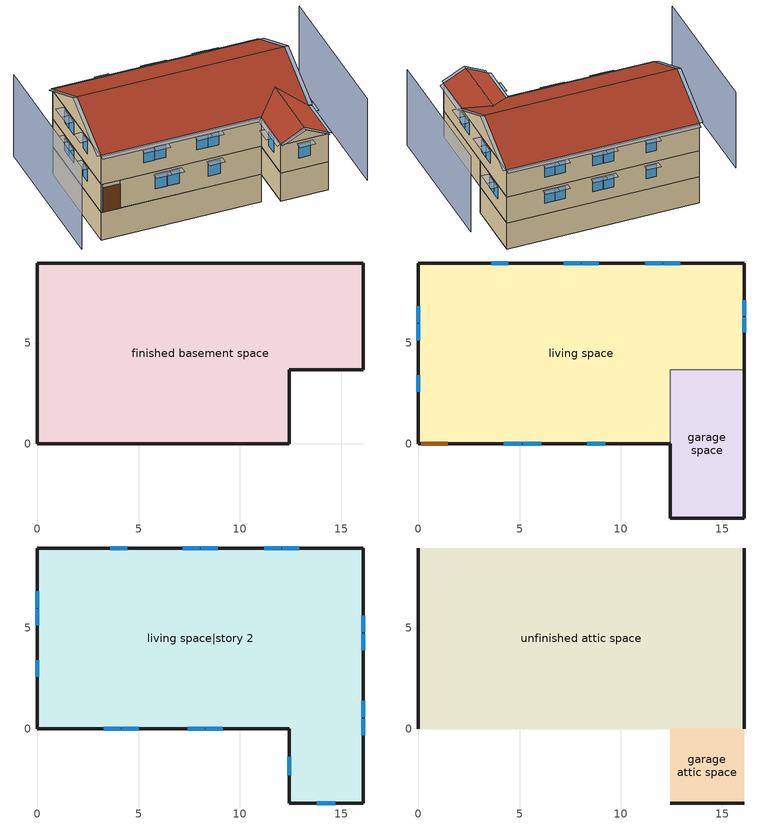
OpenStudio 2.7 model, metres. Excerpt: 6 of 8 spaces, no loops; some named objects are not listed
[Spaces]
finished basement space
 floor foundation (FloorFndGrndFinB): 0,0 0,8.94 16.09,8.94 16.09,3.66 12.43,3.66 12.43,0 z-2.44
 wall foundation (WallFndGrndFinB): 0,8.94 0,0 12.43,0 12.43,3.66 16.09,3.66 16.09,8.94 0,8.94 z-2.44:0
garage space
 floor foundation (FloorFndGrndUnfinSlab): 12.43,-3.66 12.43,3.66 16.09,3.66 16.09,-3.66 z0
 wall outside (WallExtUninsUnfin): 12.43,0 12.43,-3.66 16.09,-3.66 16.09,3.66 z0:2.44
 wall to living space (WallIntFinInsUnfin Reversed): 16.09,3.66 12.43,3.66 12.43,0 z0:2.44
living space
 floor to finished basement space (FloorFinUninsFin): 0,0 0,8.94 16.09,8.94 16.09,3.66 12.43,3.66 12.43,0 z0
 wall outside (WallExtInsFin): 16.09,3.66 16.09,8.94 0,8.94 0,0 0.13,0 1.48,0 12.43,0 z0:2.44
 window (WindowConstruction): 4.21,0 5.1,0 / 5.16,0 6.06,0 / 8.33,0 9.23,0 z0.94:2.13; 12.94,8.94 12.1,8.94 / 12.04,8.94 11.2,8.94 / 8.92,8.94 8.08,8.94 / 8.01,8.94 7.17,8.94 / 4.44,8.94 3.6,8.94 z1.01:2.13; 0,6.8 0,5.99 / 0,5.93 0,5.12 / 0,3.38 0,2.58 z1.06:2.13; 16.09,5.51 16.09,6.27 / 16.09,6.33 16.09,7.09 z1.12:2.13
 door (Door): 0.15,0 1.46,0 z0:2.13
living space|story 2
 floor to garage space (FloorFinInsUnfin): 16.09,3.66 16.09,-3.66 12.43,-3.66 12.43,3.66 z2.44
 floor to living space (FloorFinUninsFin): 16.09,8.94 16.09,3.66 12.43,3.66 12.43,0 0,0 0,8.94 z2.44
 wall outside (WallExtInsFin): 0,8.94 0,0 12.43,0 12.43,-3.66 16.09,-3.66 16.09,8.94 0,8.94 z2.44:4.88
 window (WindowConstruction): 3.29,0 4.11,0 / 4.17,0 5,0 / 7.43,0 8.26,0 / 8.32,0 9.15,0 z3.47:4.57; 13.81,-3.66 14.71,-3.66 z3.37:4.57; 12.94,8.94 12.1,8.94 / 12.04,8.94 11.2,8.94 / 8.92,8.94 8.08,8.94 / 8.01,8.94 7.17,8.94 / 4.44,8.94 3.6,8.94 z3.45:4.57; 0,6.8 0,5.99 / 0,5.93 0,5.12 / 0,3.38 0,2.58 z3.49:4.57; 12.43,-1.38 12.43,-2.28 z3.38:4.57; 16.09,-0.32 16.09,0.51 / 16.09,0.57 16.09,1.4 / 16.09,3.88 16.09,4.71 / 16.09,4.77 16.09,5.6 z3.46:4.57
unfinished attic space
 floor to living space|story 2 (FloorFinInsUnfinAttic): 16.09,8.94 16.09,0 0,0 0,8.94 z4.88
 wall outside (WallExtUninsUnfin): 0,4.47,7.11 0,8.94,4.88 0,0,4.88; 16.09,4.47,7.11 16.09,0,4.88 16.09,8.94,4.88
 roof outside (RoofUnfinInsExt): 0,4.47,7.26 16.09,4.47,7.26 16.09,8.94,5.03 0,8.94,5.03; 0,4.47,7.26 0,0,5.03 12.43,0,5.03 14.26,1.83,5.94 16.09,0,5.03 16.09,4.47,7.26
garage attic space
 floor to living space|story 2 (FloorFinInsUnfinAttic): 12.43,-3.66 12.43,0 16.09,0 16.09,-3.66 z4.88
 wall outside (WallExtUninsUnfin): 12.43,-3.66,4.88 16.09,-3.66,4.88 14.26,-3.66,5.79
 roof outside (RoofUnfinInsExt): 12.43,0,5.03 12.43,-3.66,5.03 14.26,-3.66,5.94 14.26,1.83,5.94; 16.09,0,5.03 14.26,1.83,5.94 14.26,-3.66,5.94 16.09,-3.66,5.03
shading: -3.05,8.94 -3.05,-3.66 / 19.14,-3.66 19.14,8.94 z0:7.11; 16.39,-3.66,4.88 16.39,0,4.88 16.09,0,5.03 16.09,-3.66,5.03; 14.26,-3.96,5.94 16.09,-3.96,5.03 16.09,-3.66,5.03 14.26,-3.66,5.94; 12.13,0,4.88 12.13,-3.66,4.88 12.43,-3.66,5.03 12.43,0,5.03; 12.43,-3.96,5.03 14.26,-3.96,5.94 14.26,-3.66,5.94 12.43,-3.66,5.03; -0.3,8.94,5.03 -0.3,4.47,7.26 0,4.47,7.26 0,8.94,5.03; 16.39,4.47,7.26 16.39,8.94,5.03 16.09,8.94,5.03 16.09,4.47,7.26; 16.09,9.24,4.88 0,9.24,4.88 0,8.94,5.03 16.09,8.94,5.03; -0.3,4.47,7.26 -0.3,0,5.03 0,0,5.03 0,4.47,7.26; 0,-0.3,4.88 12.43,-0.3,4.88 12.43,0,5.03 0,0,5.03; 16.39,0,5.03 16.39,4.47,7.26 16.09,4.47,7.26 16.09,0,5.03; 5.26,0 4.05,0 4.05,-0.61 5.26,-0.61 z2.29; 5.15,0 4.02,0 4.02,-0.61 5.15,-0.61 z4.72; 9.38,0 8.18,0 8.18,-0.61 9.38,-0.61 z2.29; 6.21,0 5.01,0 5.01,-0.61 6.21,-0.61 z2.29; 4.27,0 3.13,0 3.13,-0.61 4.27,-0.61 z4.72; 11.95,8.94 13.09,8.94 13.09,9.55 11.95,9.55 z2.29; 8.41,0 7.28,0 7.28,-0.61 8.41,-0.61 z4.72; 9.3,0 8.17,0 8.17,-0.61 9.3,-0.61 z4.72; 14.86,-3.66 13.66,-3.66 13.66,-4.27 14.86,-4.27 z4.72; 11.04,8.94 12.19,8.94 12.19,9.55 11.04,9.55 z2.29; 7.92,8.94 9.07,8.94 9.07,9.55 7.92,9.55 z2.29; 7.02,8.94 8.17,8.94 8.17,9.55 7.02,9.55 z2.29; 12.43,-2.43 12.43,-1.23 11.82,-1.23 11.82,-2.43 z4.72; 3.45,8.94 4.59,8.94 4.59,9.55 3.45,9.55 z2.29; 0,4.97 0,6.08 -0.61,6.08 -0.61,4.97 z2.29; 11.95,8.94 13.09,8.94 13.09,9.55 11.95,9.55 z4.72; 11.04,8.94 12.19,8.94 12.19,9.55 11.04,9.55 z4.72; 7.92,8.94 9.07,8.94 9.07,9.55 7.92,9.55 z4.72; 7.02,8.94 8.17,8.94 8.17,9.55 7.02,9.55 z4.72; 3.45,8.94 4.59,8.94 4.59,9.55 3.45,9.55 z4.72; 0,2.42 0,3.54 -0.61,3.54 -0.61,2.42 z4.72; 0,5.84 0,6.95 -0.61,6.95 -0.61,5.84 z2.29; 0,2.42 0,3.54 -0.61,3.54 -0.61,2.42 z2.29; 0,5.84 0,6.95 -0.61,6.95 -0.61,5.84 z4.72; 0,4.97 0,6.08 -0.61,6.08 -0.61,4.97 z4.72; 16.09,0.66 16.09,-0.47 16.7,-0.47 16.7,0.66 z4.72; 16.09,6.42 16.09,5.35 16.7,5.35 16.7,6.42 z2.29; 16.09,7.24 16.09,6.18 16.7,6.18 16.7,7.24 z2.29; 16.09,1.56 16.09,0.42 16.7,0.42 16.7,1.56 z4.72; 16.09,4.86 16.09,3.73 16.7,3.73 16.7,4.86 z4.72; 16.09,5.75 16.09,4.62 16.7,4.62 16.7,5.75 z4.72
[Site]
Denver Intl Ap_CO_USA: Latitude {deg}=39.83; Longitude {deg}=-104.65; Time Zone {hr}=-7; Elevation {m}=1650; Terrain=Suburbs
[ClimateZones]
Climate Zone Institution Name 2=Building America; Climate Zone Document Year 2=0; Climate Zone Value 2=Cold
[Site:WaterMainsTemperature]
Calculation Method=Correlation; Annual Average Outdoor Air Temperature {C}=10.8753; Maximum Difference In Monthly Average Outdoor Air Temperatures {deltaC}=23.1524
[Site:GroundTemperature:Deep]
10.8753, 10.8753, 10.8753, 10.8753, 10.8753, 10.8753, 10.8753, 10.8753, 10.8753, 10.8753, 10.8753, 10.8753
[Building]
Building 1: North Axis {deg}=202.5; Standards Number of Stories=3; Standards Number of Above Ground Stories=2; Standards Building Type=singlefamilydetached; Standards Number of Living Units=1
[Material] Roughness=Rough
Name | Thickness {m} | Conductivity {W/m-K} | Density {kg/m3} | Specific Heat {J/kg-K} | Thermal Absorptance | Solar Absorptance | Visible Absorptance
FloorUAAdditionalCeilingIns | 0.12827 | 0.0411113 | 16.02 | 1046.75
FloorUATrussandIns | 0.0889 | 0.0436674 | 50.7834 | 1165.1
Drywall 0.5 in. | 0.0127 | 0.160291 | 801 | 837.4 | 0.9 | 0.5 | 0.1
Asphalt Shingles, Medium | 0.009525 | 0.162714 | 1121.4 | 1465.45 | 0.91 | 0.85 | 0.85
RoofSheathing | 0.01905 | 0.115458 | 512.64 | 1214.23
RoofUARoofIns | 0.18415 | 8.02397 | 37.0049 | 1207.88
FoundationExtVertIns | 0.051816 | 0.029427 | 32.04 | 1214.23
Concrete 8.0 in.; FootingMaterial | 0.2032 | 1.31141 | 2242.8 | 837.4 | 0.9
Concrete 4.0 in. | 0.1016 | 1.31141 | 2242.8 | 837.4 | 0.9
FloorIns | 0.1397 | 0.0489548 | 106.365 | 1151.69
Wood Floor | 0.015875 | 0.115458 | 544.68 | 1214.23
Floor Covering | 0.0127 | 0.0433444 | 54.468 | 1339.84 | 0.9 | 0.9
FloorFinStudAndAirFloor | 0.1397 | 0.557395 | 67.691 | 1210.98
Vinyl, Light | 0.009525 | 0.089435 | 177.822 | 1046.75 | 0.9 | 0.3 | 0.3
WallSheathing | 0.0127 | 0.115458 | 512.64 | 1214.23
WallSplineLayerOuter | 0.0127 | 0.0451653 | 147.0636 | 1214.23
WallIns | 0.066675 | 0.0387697 | 107.0136 | 1214.23
WallIntSheathing | 0.011176 | 0.115458 | 512.64 | 1214.23
WallSplineLayerOuter 1 | 0.0127 | 0.0456522 | 147.0636 | 1214.23
WallIns 1 | 0.066675 | 0.0391876 | 107.0136 | 1214.23
WallStudAndCavity | 0.0889 | 0.393744 | 83.0341 | 1211.67
WallStudAndCavity 1 | 0.0889 | 0.397942 | 83.0341 | 1211.67
res furniture material garage space | 0.1524 | 0.115458 | 640.8 | 1214.23 | 0.9 | 0.6 | 0.1
DoorMaterial | 0.04445 | 0.0612267 | 512.64 | 1214.23
[Construction]
FloorFinInsUnfinAttic: FloorUAAdditionalCeilingIns, FloorUATrussandIns, Drywall 0.5 in.
RoofUnfinInsExt: Asphalt Shingles, Medium, RoofSheathing, RoofUARoofIns
WallFndGrndFinB: Concrete 8.0 in., Drywall 0.5 in.
FloorFndGrndFinB; FloorFndGrndUnfinSlab: Concrete 4.0 in.
FootingConstruction: FootingMaterial
FloorFinInsUnfin: FloorIns, RoofSheathing, Wood Floor, Floor Covering
FloorFinUninsFin: Drywall 0.5 in., FloorFinStudAndAirFloor, RoofSheathing, Wood Floor, Floor Covering
WallExtInsFin: Vinyl, Light, WallSheathing, WallSplineLayerOuter, WallIns, WallSplineLayerOuter, WallIntSheathing, Drywall 0.5 in.
WallIntFinInsUnfin Reversed: WallIntSheathing, WallSplineLayerOuter 1, WallIns 1, WallSplineLayerOuter 1, WallSheathing
WallExtUninsUnfin: Vinyl, Light, WallSheathing, WallStudAndCavity
WallIntFinUninsFin: WallStudAndCavity 1, Drywall 0.5 in.
res furniture construction garage space; res furniture construction living space; res furniture construction living space|story 2; res furniture construction finished basement space: res furniture material garage space
WindowConstruction: WindowMaterial
Door: DoorMaterial
[WindowMaterial:Shade]
CoolingShade: Solar Transmittance=0.999; Solar Reflectance=0.00099; Visible Transmittance=0.999; Visible Reflectance=0.00099; Thermal Hemispherical Emissivity=1e-005; Thermal Transmittance=0.999; Thickness {m}=0.0001; Conductivity {W/m-K}=10000; Shade to Glass Distance {m}=0.001; Top Opening Multiplier=0; Bottom Opening Multiplier=0; Left-Side Opening Multiplier=0; Right-Side Opening Multiplier=0; Airflow Permeability=0
[WindowMaterial:SimpleGlazingSystem]
WindowMaterial: U-Factor {W/m2-K}=2.10086; Solar Heat Gain Coefficient=0.21
[ThermalZone] Use Ideal Air Loads=No
living zone: Thermostat=living zone temperature setpoint
garage zone; unfinished attic zone: 
finished basement zone: Thermostat=finished basement zone temperature setpoint
res ds res gshp vert bore central htg air system ret air zone; res ds res gshp vert bore central clg air system ret air zone: Volume {m3}=0.25
[Sizing:Zone] Zone Cooling Design Supply Air Temperature Input Method=SupplyAirTemperature; Zone Cooling Design Supply Air Temperature {C}=14; Zone Cooling Design Supply Air Temperature Difference {deltaC}=11.11; Zone Heating Design Supply Air Temperature Input Method=SupplyAirTemperature; Zone Heating Design Supply Air Temperature {C}=40; Zone Heating Design Supply Air Temperature Difference {deltaC}=11.11; Zone Cooling Design Supply Air Humidity Ratio {kg-H2O/kg-air}=0.0085; Zone Heating Design Supply Air Humidity Ratio {kg-H2O/kg-air}=0.008; Cooling Design Air Flow Method=DesignDay; Heating Design Air Flow Method=DesignDay; Account for Dedicated Outdoor Air System=No; Dedicated Outdoor Air System Control Strategy=NeutralSupplyAir; Dedicated Outdoor Air Low Setpoint Temperature for Design {C}=autosize; Dedicated Outdoor Air High Setpoint Temperature for Design {C}=autosize
garage zone; unfinished attic zone; res ds res gshp vert bore central htg air system ret air zone; res ds res gshp vert bore central clg air system ret air zone
[Space]
Name | Space Type | Thermal Zone | Building Unit
garage space | Space Type 1 | garage zone
living space; living space|story 2 | Space Type 2 | living zone | unit 1
unfinished attic space; garage attic space | Space Type 3 | unfinished attic zone
finished basement space | Space Type 4 | finished basement zone | unit 1
res ds res gshp vert bore central htg air system ret air space |  | res ds res gshp vert bore central htg air system ret air zone
res ds res gshp vert bore central clg air system ret air space |  | res ds res gshp vert bore central clg air system ret air zone
[SpaceType]
Name | Standards Space Type
Space Type 1 | garage
Space Type 2 | living
Space Type 3 | unfinished attic
Space Type 4 | finished basement
[BuildingUnit]
unit 1: Building Unit Type=Residential
[People:Definition] Number of People Calculation Method=People; Fraction Radiant=0.319734; Sensible Heat Fraction=0.573; Carbon Dioxide Generation Rate {m3/s-W}=0; Enable ASHRAE 55 Comfort Warnings=No; Mean Radiant Temperature Calculation Type=ZoneAveraged
Name | Number of People {people}
res occupants|living space; res occupants|finished basement space | 1.00776
res occupants|living space|story 2 | 1.21448
[People] Number of People Schedule=res occupants schedule; Activity Level Schedule=Schedule Ruleset 1; Multiplier=1
Name | People Definition | Space or SpaceType
res occupants|living space | res occupants|living space | living space
res occupants|finished basement space | res occupants|finished basement space | finished basement space
res occupants|living space|story 2 | res occupants|living space|story 2 | living space|story 2
[Foundation:Kiva] Wall Height Above Grade {m}=0.2032; Wall Depth Below Slab {m}=0.2032
Name | Exterior Vertical Insulation Material | Exterior Vertical Insulation Depth {m} | Footing Wall Construction
Foundation Kiva 1 | FoundationExtVertIns | 2.4384
Foundation Kiva 2 |  |  | FootingConstruction
[Foundation:Kiva:Settings]
Soil Conductivity {W/m-K}=1.731; Soil Density {kg/m3}=1842.3; Soil Specific Heat {J/kg-K}=418.7; Ground Solar Absorptivity=0.9; Ground Thermal Absorptivity=0.9; Ground Surface Roughness {m}=0.03; Far-Field Width {m}=40; Deep-Ground Boundary Condition=ZeroFlux; Deep-Ground Depth {m}=40; Minimum Cell Dimension {m}=0.02; Maximum Cell Growth Coefficient=1.5; Simulation Timestep=Hourly
[SurfaceProperty:ExposedFoundationPerimeter] Exposed Perimeter Calculation Method=TotalExposedPerimeter
Name | Total Exposed Perimeter {m}
Surface 28 | 42.7403
Surface 1 | 14.6304
[InternalMass:Definition] Design Level Calculation Method=SurfaceArea
Name | Construction | Surface Area {m2}
living space Partition; finished basement space Partition | WallIntFinUninsFin | 130.436
living space|story 2 Partition | WallIntFinUninsFin | 157.192
res furniture mass garage space | res furniture construction garage space | 2.67561
res furniture mass living space | res furniture construction living space | 52.1743
res furniture mass living space|story 2 | res furniture construction living space|story 2 | 62.8768
res furniture mass finished basement space | res furniture construction finished basement space | 52.1743
[InternalMass] Multiplier=1
Name | Internal Mass Definition | Space or SpaceType
living space Partition | living space Partition | living space
living space|story 2 Partition | living space|story 2 Partition | living space|story 2
finished basement space Partition | finished basement space Partition | finished basement space
res furniture mass garage space | res furniture mass garage space | garage space
res furniture mass living space | res furniture mass living space | living space
res furniture mass living space|story 2 | res furniture mass living space|story 2 | living space|story 2
res furniture mass finished basement space | res furniture mass finished basement space | finished basement space
[ShadingControl]
WindowShadingControl: Shading Type=InteriorShade; Shading Device Material=CoolingShade; Shading Control Type=OnIfScheduleAllows; Schedule=Window shading schedule; Shading Control Is Scheduled=Yes
[AvailabilityManager:DifferentialThermostat]
res solar hot water useful energy: Temperature Difference On Limit {deltaC}=0; Temperature Difference Off Limit {deltaC}=0
[GroundHeatExchanger:Vertical]
res gshp vert bore exchanger: Maximum Flow Rate {m3/s}=0.0033; Number of Bore Holes=8; Bore Hole Length {m}=95.4024; Bore Hole Radius {m}=0.0635; Ground Thermal Conductivity {W/m-K}=1.0386; Ground Thermal Heat Capacity {J/m3-K}=1.93558e+06; Ground Temperature {C}=10.8753; Design Flow Rate {m3/s}=0.000757082; Grout Thermal Conductivity {W/m-K}=0.6924; Pipe Thermal Conductivity {W/m-K}=0.39813; Pipe Out Diameter {m}=0.02667; U-Tube Distance {m}=0.0245389; Pipe Thickness {m}=0.0024257; Maximum Length of Simulation=1; G-Function Reference Ratio=0.0005; G-Function Ln(T/Ts) Value 1=-8.5; G-Function G Value 1=2.679; G-Function Ln(T/Ts) Value 2=-7.8; G-Function G Value 2=3.023; G-Function Ln(T/Ts) Value 3=-7.2; G-Function G Value 3=3.318; G-Function Ln(T/Ts) Value 4=-6.5; G-Function G Value 4=3.664; G-Function Ln(T/Ts) Value 5=-5.9; G-Function G Value 5=3.962; G-Function Ln(T/Ts) Value 6=-5.2; G-Function G Value 6=4.312; G-Function Ln(T/Ts) Value 7=-4.5; G-Function G Value 7=4.692; G-Function Ln(T/Ts) Value 8=-3.963; G-Function G Value 8=4.97; G-Function Ln(T/Ts) Value 9=-3.27; G-Function G Value 9=5.583; G-Function Ln(T/Ts) Value 10=-2.864; G-Function G Value 10=6.018; G-Function Ln(T/Ts) Value 11=-2.577; G-Function G Value 11=6.364; G-Function Ln(T/Ts) Value 12=-2.171; G-Function G Value 12=6.909; G-Function Ln(T/Ts) Value 13=-1.884; G-Function G Value 13=7.327; G-Function Ln(T/Ts) Value 14=-1.191; G-Function G Value 14=8.366; G-Function Ln(T/Ts) Value 15=-0.497; G-Function G Value 15=9.531; G-Function Ln(T/Ts) Value 16=-0.274; G-Function G Value 16=9.883; G-Function Ln(T/Ts) Value 17=-0.051; G-Function G Value 17=10.225; G-Function Ln(T/Ts) Value 18=0.196; G-Function G Value 18=10.562; G-Function Ln(T/Ts) Value 19=0.419; G-Function G Value 19=10.83; G-Function Ln(T/Ts) Value 20=0.642; G-Function G Value 20=11.069; G-Function Ln(T/Ts) Value 21=0.873; G-Function G Value 21=11.28; G-Function Ln(T/Ts) Value 22=1.112; G-Function G Value 22=11.463; G-Function Ln(T/Ts) Value 23=1.335; G-Function G Value 23=11.602; G-Function Ln(T/Ts) Value 24=1.679; G-Function G Value 24=11.762; G-Function Ln(T/Ts) Value 25=2.028; G-Function G Value 25=11.872; G-Function Ln(T/Ts) Value 26=2.275; G-Function G Value 26=11.925; G-Function Ln(T/Ts) Value 27=3.003; G-Function G Value 27=12.013
[ThermostatSetpoint:DualSetpoint] Heating Setpoint Temperature Schedule=res heating setpoint; Cooling Setpoint Temperature Schedule=res cooling setpoint
living zone temperature setpoint; finished basement zone temperature setpoint
[ElectricEquipment:Definition] Design Level Calculation Method=EquipmentLevel
Name | Design Level {W} | Fraction Latent | Fraction Radiant | Fraction Lost
res refrig | 65.0889 | 0 | 0 | 0
res range electric | 41.8839 | 0.3 | 0.24 | 0.3
res misc plug loads|living space; res misc plug loads|finished basement space | 175.681 | 0.021 | 0.558 | 0.049
res misc plug loads|living space|story 2 | 211.718 | 0.021 | 0.558 | 0.049
res infil_1 house fan; res infil_1 range fan; res infil_1 bath fan | 0 | 0 | 0 | 1
[ElectricEquipment]
Name | Electric Equipment Definition | Space or SpaceType | Schedule
res refrig | res refrig | living space | res refrig schedule
res range electric | res range electric | living space | res range gas|false schedule
res misc plug loads|living space | res misc plug loads|living space | living space | res misc plug loads schedule
res misc plug loads|finished basement space | res misc plug loads|finished basement space | finished basement space | res misc plug loads schedule
res misc plug loads|living space|story 2 | res misc plug loads|living space|story 2 | living space|story 2 | res misc plug loads schedule
res infil_1 house fan | res infil_1 house fan | living space | Always On Discrete
res infil_1 range fan | res infil_1 range fan | living space | Always On Discrete
res infil_1 bath fan | res infil_1 bath fan | living space | Always On Discrete
[OtherEquipment:Definition] Design Level Calculation Method=EquipmentLevel
Name | Design Level {W} | Fraction Latent | Fraction Radiant | Fraction Lost
res range gas | 438.989 | 0.2 | 0.18 | 0.5
res ds res gshp vert bore central htg air system SupSLkToLvEq; res ds res gshp vert bore central htg air system SupLatLkToLvEq; res ds res gshp vert bore central htg air system SupDCnToLvEq; res ds res gshp vert bore central htg air system SupDCnToAhEq; res ds res gshp vert bore central htg air system RetDCnToPlEq; res ds res gshp vert bore central htg air system RetDCnToAhEquip; res ds res gshp vert bore central htg air system SupSLkToAhEq; res ds res gshp vert bore central htg air system SupLatLkToAhEq; res ds res gshp vert bore central htg air system RetSLkEq; res ds res gshp vert bore central htg air system RetLatLkEq; res ds res gshp vert bore central clg air system SupSLkToLvEq; res ds res gshp vert bore central clg air system SupLatLkToLvEq; res ds res gshp vert bore central clg air system SupDCnToLvEq; res ds res gshp vert bore central clg air system SupDCnToAhEq; res ds res gshp vert bore central clg air system RetDCnToPlEq; res ds res gshp vert bore central clg air system RetDCnToAhEquip; res ds res gshp vert bore central clg air system SupSLkToAhEq; res ds res gshp vert bore central clg air system SupLatLkToAhEq; res ds res gshp vert bore central clg air system RetSLkEq; res ds res gshp vert bore central clg air system RetLatLkEq | 0
[OtherEquipment]
Name | Other Equipment Definition | Space or SpaceType | Schedule | Fuel Type
res range gas | res range gas | living space | res range gas|false schedule | NaturalGas
res ds res gshp vert bore central htg air system SupSLkToLvEq | res ds res gshp vert bore central htg air system SupSLkToLvEq | living space | Always On Discrete | None
res ds res gshp vert bore central htg air system SupLatLkToLvEq | res ds res gshp vert bore central htg air system SupLatLkToLvEq | living space | Always On Discrete | None
res ds res gshp vert bore central htg air system SupDCnToLvEq | res ds res gshp vert bore central htg air system SupDCnToLvEq | living space | Always On Discrete | None
res ds res gshp vert bore central htg air system SupDCnToAhEq | res ds res gshp vert bore central htg air system SupDCnToAhEq | finished basement space | Always On Discrete | None
res ds res gshp vert bore central htg air system RetDCnToPlEq | res ds res gshp vert bore central htg air system RetDCnToPlEq | res ds res gshp vert bore central htg air system ret air space | Always On Discrete | None
res ds res gshp vert bore central htg air system RetDCnToAhEquip | res ds res gshp vert bore central htg air system RetDCnToAhEquip | finished basement space | Always On Discrete | None
res ds res gshp vert bore central htg air system SupSLkToAhEq | res ds res gshp vert bore central htg air system SupSLkToAhEq | finished basement space | Always On Discrete | None
res ds res gshp vert bore central htg air system SupLatLkToAhEq | res ds res gshp vert bore central htg air system SupLatLkToAhEq | finished basement space | Always On Discrete | None
res ds res gshp vert bore central htg air system RetSLkEq | res ds res gshp vert bore central htg air system RetSLkEq | res ds res gshp vert bore central htg air system ret air space | Always On Discrete | None
res ds res gshp vert bore central htg air system RetLatLkEq | res ds res gshp vert bore central htg air system RetLatLkEq | res ds res gshp vert bore central htg air system ret air space | Always On Discrete | None
res ds res gshp vert bore central clg air system SupSLkToLvEq | res ds res gshp vert bore central clg air system SupSLkToLvEq | living space | Always On Discrete | None
res ds res gshp vert bore central clg air system SupLatLkToLvEq | res ds res gshp vert bore central clg air system SupLatLkToLvEq | living space | Always On Discrete | None
res ds res gshp vert bore central clg air system SupDCnToLvEq | res ds res gshp vert bore central clg air system SupDCnToLvEq | living space | Always On Discrete | None
res ds res gshp vert bore central clg air system SupDCnToAhEq | res ds res gshp vert bore central clg air system SupDCnToAhEq | finished basement space | Always On Discrete | None
res ds res gshp vert bore central clg air system RetDCnToPlEq | res ds res gshp vert bore central clg air system RetDCnToPlEq | res ds res gshp vert bore central clg air system ret air space | Always On Discrete | None
res ds res gshp vert bore central clg air system RetDCnToAhEquip | res ds res gshp vert bore central clg air system RetDCnToAhEquip | finished basement space | Always On Discrete | None
res ds res gshp vert bore central clg air system SupSLkToAhEq | res ds res gshp vert bore central clg air system SupSLkToAhEq | finished basement space | Always On Discrete | None
res ds res gshp vert bore central clg air system SupLatLkToAhEq | res ds res gshp vert bore central clg air system SupLatLkToAhEq | finished basement space | Always On Discrete | None
res ds res gshp vert bore central clg air system RetSLkEq | res ds res gshp vert bore central clg air system RetSLkEq | res ds res gshp vert bore central clg air system ret air space | Always On Discrete | None
res ds res gshp vert bore central clg air system RetLatLkEq | res ds res gshp vert bore central clg air system RetLatLkEq | res ds res gshp vert bore central clg air system ret air space | Always On Discrete | None
[Lights:Definition] Design Level Calculation Method=LightingLevel; Fraction Radiant=0.6; Fraction Visible=0.2; Return Air Fraction=0
Name | Lighting Level {W}
res lighting living space; res lighting finished basement space | 260.628
res lighting living space|story 2 | 314.091
res lighting garage space | 9.35059
[Lights] Schedule=res lighting schedule; Fraction Replaceable=1
Name | Lights Definition | Space or SpaceType
res lighting living space | res lighting living space | living space
res lighting finished basement space | res lighting finished basement space | finished basement space
res lighting living space|story 2 | res lighting living space|story 2 | living space|story 2
res lighting garage space | res lighting garage space | garage space
[Exterior:Lights:Definition]
res lighting exterior: Design Level {W}=196.561
[Exterior:Lights]
res lighting exterior: Exterior Lights Definition=res lighting exterior; Schedule=res lighting schedule
[SpaceInfiltration:EffectiveLeakageArea] Schedule=Always On Discrete
Name | Space or SpaceType | Effective Air Leakage Area {cm2} | Stack Coefficient | Wind Coefficient
res infil|garage space | garage space | 90.5149 | 0.000129067 | 4.38083e-05
res infil|garage attic space | garage attic space | 5234.49 | 0.000165887 | 2.41801e-05
res infil|unfinished attic space | unfinished attic space | 5234.49 | 0.000165887 | 2.41801e-05
[EnergyManagementSystem:Sensor]
Name | Output Variable or Output Meter | Output Variable or Output Meter Index Key
res_nv_pb_s | Site Outdoor Air Barometric Pressure
res_af_vw_s | Site Wind Speed
res_nv_wt_s | Site Outdoor Air Humidity Ratio
res_nv_1_nva_s | Schedule Value | res nv_1 avail schedule
[SpaceInfiltration:DesignFlowRate] Space or SpaceType=living space; Schedule=Always On Discrete; Design Flow Rate Calculation Method=Flow/Space; Design Flow Rate {m3/s}=0
res nv_1 flow; res infil_1 flow
[ZoneMixing] Schedule=Always On Continuous; Design Flow Rate Calculation Method=Flow/Zone; Design Flow Rate {m3/s}=0
Name | Zone | Source Zone
res ds res gshp vert bore central htg air system AhToLivMix; res ds res gshp vert bore central clg air system AhToLivMix | living zone | finished basement zone
res ds res gshp vert bore central htg air system LivToAhMix; res ds res gshp vert bore central clg air system LivToAhMix | finished basement zone | living zone
[Schedule:Ruleset]
Name | Default Day Schedule | Summer Design Day Schedule | Winter Design Day Schedule
res occupants schedule | Schedule Day 3 | res occupants schedule summer design | res occupants schedule winter design
Schedule Ruleset 1 | Schedule Day 4
Window shading schedule | Schedule Day 5
res heating setpoint | Schedule Day 8 | res heating setpoint summer design | res heating setpoint winter design
res cooling setpoint | Schedule Day 9 | res cooling setpoint summer design | res cooling setpoint winter design
res refrig schedule | Schedule Day 10 | res refrig schedule summer design | res refrig schedule winter design
res range gas|false schedule | Schedule Day 13 | res range gas|false schedule summer design | res range gas|false schedule winter design
res lighting schedule | Schedule Day 16 | res lighting schedule summer design | res lighting schedule winter design
res misc plug loads schedule | Schedule Day 19 | res misc plug loads schedule summer design | res misc plug loads schedule winter design
[Schedule:Day]
Schedule Day 3; res occupants schedule winter design; Schedule Day 5; Window shading schedule allday1; Window shading schedule allday2; Window shading schedule allday3; Window shading schedule allday4; Window shading schedule allday11; Window shading schedule allday12; Schedule Day 8; Schedule Day 9; Schedule Day 10; res refrig schedule winter design; Schedule Day 13; res range gas|false schedule winter design; Schedule Day 16; res lighting schedule winter design; Schedule Day 19; res misc plug loads schedule winter design: 24, 0, 0
res occupants schedule allday1; res occupants schedule allday2; res occupants schedule allday3; res occupants schedule allday4; res occupants schedule allday5; res occupants schedule allday6; res occupants schedule allday7; res occupants schedule allday8; res occupants schedule allday9; res occupants schedule allday10; res occupants schedule allday11; res occupants schedule allday12: 7, 0, 1, 8, 0, 0.88, 9, 0, 0.41, 16, 0, 0.24, 17, 0, 0.29, 18, 0, 0.55, 21, 0, 0.9, 24, 0, 1
res occupants schedule summer design; Window shading schedule allday5; Window shading schedule allday6; Window shading schedule allday7; Window shading schedule allday8; Window shading schedule allday9; Window shading schedule allday10; res refrig schedule summer design; res range gas|false schedule summer design; res lighting schedule summer design; res misc plug loads schedule summer design: 24, 0, 1
Schedule Day 4: 24, 0, 112.539
res heating setpoint allday1; res heating setpoint allday2; res heating setpoint allday3; res heating setpoint allday4; res heating setpoint allday5; res heating setpoint allday6; res heating setpoint allday7; res heating setpoint allday8; res heating setpoint allday9; res heating setpoint allday10; res heating setpoint allday11; res heating setpoint allday12: 24, 0, 21.6667
res heating setpoint winter design; res cooling setpoint winter design: 24, 0, 21.1111
res heating setpoint summer design; res cooling setpoint summer design: 24, 0, 23.8889
res cooling setpoint allday1; res cooling setpoint allday2; res cooling setpoint allday3; res cooling setpoint allday4; res cooling setpoint allday5; res cooling setpoint allday6; res cooling setpoint allday7; res cooling setpoint allday8; res cooling setpoint allday9; res cooling setpoint allday10; res cooling setpoint allday11; res cooling setpoint allday12: 24, 0, 24.4444
res refrig schedule allday1; res refrig schedule allday12: 1, 0, 0.610949, 2, 0, 0.595675, 3, 0, 0.580401, 4, 0, 0.565128, 6, 0, 0.549854, 7, 0, 0.580401, 8, 0, 0.610949, 10, 0, 0.626223, 12, 0, 0.610949, 15, 0, 0.641496, 16, 0, 0.626223, 17, 0, 0.672044, 18, 0, 0.733139, 19, 0, 0.763686, 20, 0, 0.733139, 21, 0, 0.717865, 22, 0, 0.702591, 23, 0, 0.672044, 24, 0, 0.626223
res refrig schedule allday2: 1, 0, 0.609489, 2, 0, 0.594252, 3, 0, 0.579015, 4, 0, 0.563777, 6, 0, 0.54854, 7, 0, 0.579015, 8, 0, 0.609489, 10, 0, 0.624726, 12, 0, 0.609489, 15, 0, 0.639964, 16, 0, 0.624726, 17, 0, 0.670438, 18, 0, 0.731387, 19, 0, 0.761861, 20, 0, 0.731387, 21, 0, 0.71615, 22, 0, 0.700912, 23, 0, 0.670438, 24, 0, 0.624726
res refrig schedule allday3; res refrig schedule allday4; res refrig schedule allday5: 1, 0, 0.791241, 2, 0, 0.77146, 3, 0, 0.751679, 4, 0, 0.731898, 6, 0, 0.712117, 7, 0, 0.751679, 8, 0, 0.791241, 10, 0, 0.811022, 12, 0, 0.791241, 15, 0, 0.830803, 16, 0, 0.811022, 17, 0, 0.870365, 18, 0, 0.949489, 19, 0, 0.989051, 20, 0, 0.949489, 21, 0, 0.929708, 22, 0, 0.909927, 23, 0, 0.870365, 24, 0, 0.811022
res refrig schedule allday6; res refrig schedule allday7; res refrig schedule allday8; res refrig schedule allday9: 1, 0, 0.8, 2, 0, 0.78, 3, 0, 0.76, 4, 0, 0.74, 6, 0, 0.72, 7, 0, 0.76, 8, 0, 0.8, 10, 0, 0.82, 12, 0, 0.8, 15, 0, 0.84, 16, 0, 0.82, 17, 0, 0.88, 18, 0, 0.96, 19, 0, 1, 20, 0, 0.96, 21, 0, 0.94, 22, 0, 0.92, 23, 0, 0.88, 24, 0, 0.82
res refrig schedule allday10: 1, 0, 0.679562, 2, 0, 0.662573, 3, 0, 0.645584, 4, 0, 0.628595, 6, 0, 0.611606, 7, 0, 0.645584, 8, 0, 0.679562, 10, 0, 0.696551, 12, 0, 0.679562, 15, 0, 0.71354, 16, 0, 0.696551, 17, 0, 0.747518, 18, 0, 0.815474, 19, 0, 0.849453, 20, 0, 0.815474, 21, 0, 0.798485, 22, 0, 0.781496, 23, 0, 0.747518, 24, 0, 0.696551
res refrig schedule allday11: 1, 0, 0.675182, 2, 0, 0.658303, 3, 0, 0.641423, 4, 0, 0.624544, 6, 0, 0.607664, 7, 0, 0.641423, 8, 0, 0.675182, 10, 0, 0.692062, 12, 0, 0.675182, 15, 0, 0.708942, 16, 0, 0.692062, 17, 0, 0.742701, 18, 0, 0.810219, 19, 0, 0.843978, 20, 0, 0.810219, 21, 0, 0.793339, 22, 0, 0.77646, 23, 0, 0.742701, 24, 0, 0.692062
res range gas|false schedule allday1; res range gas|false schedule allday2; res range gas|false schedule allday12: 2, 0, 0.0466667, 4, 0, 0.0266667, 5, 0, 0.0466667, 6, 0, 0.0733333, 7, 0, 0.166667, 8, 0, 0.28, 9, 0, 0.306667, 10, 0, 0.32, 11, 0, 0.28, 12, 0, 0.333333, 13, 0, 0.38, 14, 0, 0.306667, 15, 0, 0.38, 16, 0, 0.293333, 17, 0, 0.613333, 18, 0, 1, 19, 0, 0.78, 20, 0, 0.4, 21, 0, 0.233333, 22, 0, 0.166667, 23, 0, 0.106667, 24, 0, 0.0733333
res range gas|false schedule allday3; res range gas|false schedule allday5: 2, 0, 0.0421574, 4, 0, 0.0240899, 5, 0, 0.0421574, 6, 0, 0.0662473, 7, 0, 0.150562, 8, 0, 0.252944, 9, 0, 0.277034, 10, 0, 0.289079, 11, 0, 0.252944, 12, 0, 0.301124, 13, 0, 0.343282, 14, 0, 0.277034, 15, 0, 0.343282, 16, 0, 0.264989, 17, 0, 0.554069, 18, 0, 0.903373, 19, 0, 0.704631, 20, 0, 0.361349, 21, 0, 0.210787, 22, 0, 0.150562, 23, 0, 0.0963598, 24, 0, 0.0662473
res range gas|false schedule allday4: 2, 0, 0.0419872, 4, 0, 0.0239927, 5, 0, 0.0419872, 6, 0, 0.0659799, 7, 0, 0.149954, 8, 0, 0.251923, 9, 0, 0.275916, 10, 0, 0.287912, 11, 0, 0.251923, 12, 0, 0.299909, 13, 0, 0.341896, 14, 0, 0.275916, 15, 0, 0.341896, 16, 0, 0.26392, 17, 0, 0.551832, 18, 0, 0.899727, 19, 0, 0.701787, 20, 0, 0.359891, 21, 0, 0.209936, 22, 0, 0.149954, 23, 0, 0.0959708, 24, 0, 0.0659799
res range gas|false schedule allday6; res range gas|false schedule allday9: 2, 0, 0.0378608, 4, 0, 0.0216348, 5, 0, 0.0378608, 6, 0, 0.0594956, 7, 0, 0.135217, 8, 0, 0.227165, 9, 0, 0.2488, 10, 0, 0.259617, 11, 0, 0.227165, 12, 0, 0.270435, 13, 0, 0.308295, 14, 0, 0.2488, 15, 0, 0.308295, 16, 0, 0.237982, 17, 0, 0.4976, 18, 0, 0.811304, 19, 0, 0.632817, 20, 0, 0.324521, 21, 0, 0.189304, 22, 0, 0.135217, 23, 0, 0.086539, 24, 0, 0.0594956
res range gas|false schedule allday7; res range gas|false schedule allday8: 2, 0, 0.0381161, 4, 0, 0.0217806, 5, 0, 0.0381161, 6, 0, 0.0598967, 7, 0, 0.136129, 8, 0, 0.228696, 9, 0, 0.250477, 10, 0, 0.261367, 11, 0, 0.228696, 12, 0, 0.272258, 13, 0, 0.310374, 14, 0, 0.250477, 15, 0, 0.310374, 16, 0, 0.239587, 17, 0, 0.500954, 18, 0, 0.816773, 19, 0, 0.637083, 20, 0, 0.326709, 21, 0, 0.19058, 22, 0, 0.136129, 23, 0, 0.0871225, 24, 0, 0.0598967
res range gas|false schedule allday10; res range gas|false schedule allday11: 2, 0, 0.0461562, 4, 0, 0.026375, 5, 0, 0.0461562, 6, 0, 0.0725311, 7, 0, 0.164844, 8, 0, 0.276937, 9, 0, 0.303312, 10, 0, 0.3165, 11, 0, 0.276937, 12, 0, 0.329687, 13, 0, 0.375843, 14, 0, 0.303312, 15, 0, 0.375843, 16, 0, 0.290125, 17, 0, 0.606624, 18, 0, 0.989061, 19, 0, 0.771468, 20, 0, 0.395624, 21, 0, 0.230781, 22, 0, 0.164844, 23, 0, 0.1055, 24, 0, 0.0725311
res lighting schedule allday1: 1, 0, 0.123751, 2, 0, 0.0742506, 4, 0, 0.0495004, 5, 0, 0.0550333, 6, 0, 0.151005, 7, 0, 0.354518, 8, 0, 0.448634, 9, 0, 0.476771, 10, 0, 0.490088, 11, 0, 0.476763, 12, 0, 0.458301, 13, 0, 0.444976, 14, 0, 0.441055, 15, 0, 0.447927, 16, 0, 0.48986, 17, 0, 0.601585, 18, 0, 0.797807, 19, 0, 0.978646, 20, 0, 0.990805, 21, 0, 0.822578, 22, 0, 0.620621, 23, 0, 0.536431, 24, 0, 0.249225
res lighting schedule allday2: 1, 0, 0.123751, 2, 0, 0.0742506, 4, 0, 0.0495004, 5, 0, 0.0547503, 6, 0, 0.149594, 7, 0, 0.351204, 8, 0, 0.44444, 9, 0, 0.470027, 10, 0, 0.480931, 11, 0, 0.467731, 12, 0, 0.449442, 13, 0, 0.436241, 14, 0, 0.432357, 15, 0, 0.435458, 16, 0, 0.457541, 17, 0, 0.526174, 18, 0, 0.674382, 19, 0, 0.867815, 20, 0, 0.979613, 21, 0, 0.912905, 22, 0, 0.727145, 23, 0, 0.638088, 24, 0, 0.249225
res lighting schedule allday3: 1, 0, 0.123751, 2, 0, 0.0742506, 4, 0, 0.0495004, 5, 0, 0.0539769, 6, 0, 0.145737, 7, 0, 0.342151, 8, 0, 0.432984, 9, 0, 0.451822, 10, 0, 0.456356, 11, 0, 0.443495, 12, 0, 0.425678, 13, 0, 0.412817, 14, 0, 0.409033, 15, 0, 0.410444, 16, 0, 0.422423, 17, 0, 0.463778, 18, 0, 0.567207, 19, 0, 0.736351, 20, 0, 0.89541, 21, 0, 0.928337, 22, 0, 0.807462, 23, 0, 0.499769, 24, 0, 0.249225
res lighting schedule allday4: 1, 0, 0.123751, 2, 0, 0.0742506, 4, 0, 0.0495004, 5, 0, 0.0529206, 6, 0, 0.14047, 7, 0, 0.329784, 8, 0, 0.417334, 9, 0, 0.427474, 10, 0, 0.423826, 11, 0, 0.411431, 12, 0, 0.394257, 13, 0, 0.381861, 14, 0, 0.378214, 15, 0, 0.377995, 16, 0, 0.379305, 17, 0, 0.386076, 18, 0, 0.412203, 19, 0, 0.483741, 20, 0, 0.618803, 21, 0, 0.782651, 22, 0, 0.880006, 23, 0, 0.59731, 24, 0, 0.249225
res lighting schedule allday5: 1, 0, 0.123751, 2, 0, 0.0742506, 4, 0, 0.0495004, 5, 0, 0.0518642, 6, 0, 0.135202, 7, 0, 0.317417, 8, 0, 0.401684, 9, 0, 0.403727, 10, 0, 0.392499, 11, 0, 0.380568, 12, 0, 0.364039, 13, 0, 0.352108, 14, 0, 0.348597, 15, 0, 0.348344, 16, 0, 0.349185, 17, 0, 0.353494, 18, 0, 0.37052, 19, 0, 0.419884, 20, 0, 0.522801, 21, 0, 0.670504, 22, 0, 0.799058, 23, 0, 0.582332, 24, 0, 0.249225
res lighting schedule allday6: 1, 0, 0.123751, 2, 0, 0.0742506, 4, 0, 0.0495004, 5, 0, 0.0510908, 6, 0, 0.131346, 7, 0, 0.308364, 8, 0, 0.390227, 9, 0, 0.386724, 10, 0, 0.370329, 11, 0, 0.358738, 12, 0, 0.34268, 13, 0, 0.33109, 14, 0, 0.327679, 15, 0, 0.327431, 16, 0, 0.328169, 17, 0, 0.3317, 18, 0, 0.345176, 19, 0, 0.384002, 20, 0, 0.467137, 21, 0, 0.595227, 22, 0, 0.726082, 23, 0, 0.557461, 24, 0, 0.249225
res lighting schedule allday7: 1, 0, 0.123751, 2, 0, 0.0742506, 4, 0, 0.0495004, 5, 0, 0.0508078, 6, 0, 0.129935, 7, 0, 0.30505, 8, 0, 0.386033, 9, 0, 0.380581, 10, 0, 0.362375, 11, 0, 0.350909, 12, 0, 0.335023, 13, 0, 0.323557, 14, 0, 0.320183, 15, 0, 0.319942, 16, 0, 0.320696, 17, 0, 0.324296, 18, 0, 0.337983, 19, 0, 0.377272, 20, 0, 0.461059, 21, 0, 0.589559, 22, 0, 0.71999, 23, 0, 0.553959, 24, 0, 0.249225
res lighting schedule allday8: 1, 0, 0.123751, 2, 0, 0.0742506, 4, 0, 0.0495004, 5, 0, 0.0510908, 6, 0, 0.131346, 7, 0, 0.308364, 8, 0, 0.390227, 9, 0, 0.386724, 10, 0, 0.370329, 11, 0, 0.358738, 12, 0, 0.34268, 13, 0, 0.33109, 14, 0, 0.327679, 15, 0, 0.327463, 16, 0, 0.328508, 17, 0, 0.333671, 18, 0, 0.353343, 19, 0, 0.408235, 20, 0, 0.517996, 21, 0, 0.667796, 22, 0, 0.788015, 23, 0, 0.571055, 24, 0, 0.249225
res lighting schedule allday9: 1, 0, 0.123751, 2, 0, 0.0742506, 4, 0, 0.0495004, 5, 0, 0.0518642, 6, 0, 0.135202, 7, 0, 0.317417, 8, 0, 0.401684, 9, 0, 0.403727, 10, 0, 0.392499, 11, 0, 0.380568, 12, 0, 0.364039, 13, 0, 0.352108, 14, 0, 0.348597, 15, 0, 0.34858, 16, 0, 0.351275, 17, 0, 0.363405, 18, 0, 0.404274, 19, 0, 0.501103, 20, 0, 0.656115, 21, 0, 0.806081, 22, 0, 0.850995, 23, 0, 0.561051, 24, 0, 0.249225
res lighting schedule allday10: 1, 0, 0.123751, 2, 0, 0.0742506, 4, 0, 0.0495004, 5, 0, 0.0529206, 6, 0, 0.14047, 7, 0, 0.329784, 8, 0, 0.417334, 9, 0, 0.427474, 10, 0, 0.423826, 11, 0, 0.411431, 12, 0, 0.394257, 13, 0, 0.381861, 14, 0, 0.378214, 15, 0, 0.378919, 16, 0, 0.386741, 17, 0, 0.41682, 18, 0, 0.500557, 19, 0, 0.655466, 20, 0, 0.829225, 21, 0, 0.905334, 22, 0, 0.820928, 23, 0, 0.509707, 24, 0, 0.249225
res lighting schedule allday11: 1, 0, 0.123751, 2, 0, 0.0742506, 4, 0, 0.0495004, 5, 0, 0.0539769, 6, 0, 0.145737, 7, 0, 0.342151, 8, 0, 0.432984, 9, 0, 0.451822, 10, 0, 0.456356, 11, 0, 0.443495, 12, 0, 0.425678, 13, 0, 0.412817, 14, 0, 0.409033, 15, 0, 0.421324, 16, 0, 0.481818, 17, 0, 0.61218, 18, 0, 0.804217, 19, 0, 0.945912, 20, 0, 0.918658, 21, 0, 0.747013, 22, 0, 0.56552, 23, 0, 0.493046, 24, 0, 0.249225
res lighting schedule allday12: 1, 0, 0.123751, 2, 0, 0.0742506, 4, 0, 0.0495004, 5, 0, 0.0547503, 6, 0, 0.149594, 7, 0, 0.351204, 8, 0, 0.44444, 9, 0, 0.470027, 10, 0, 0.480931, 11, 0, 0.467731, 12, 0, 0.449442, 13, 0, 0.436241, 14, 0, 0.432357, 15, 0, 0.445561, 16, 0, 0.513103, 17, 0, 0.660674, 18, 0, 0.869445, 19, 0, 1, 20, 0, 0.932675, 21, 0, 0.731582, 22, 0, 0.553643, 23, 0, 0.488328, 24, 0, 0.249225
res misc plug loads schedule allday1; res misc plug loads schedule allday12: 1, 0, 0.655649, 2, 0, 0.618183, 3, 0, 0.599451, 4, 0, 0.580718, 5, 0, 0.599451, 6, 0, 0.618183, 7, 0, 0.693115, 8, 0, 0.786779, 11, 0, 0.805512, 12, 0, 0.824245, 14, 0, 0.842977, 15, 0, 0.824245, 16, 0, 0.86171, 17, 0, 0.899176, 18, 0, 0.974107, 19, 0, 0.99284, 20, 0, 0.936642, 21, 0, 0.880443, 22, 0, 0.842977, 23, 0, 0.749313, 24, 0, 0.674382
res misc plug loads schedule allday2: 1, 0, 0.660377, 2, 0, 0.622642, 3, 0, 0.603774, 4, 0, 0.584906, 5, 0, 0.603774, 6, 0, 0.622642, 7, 0, 0.698113, 8, 0, 0.792453, 11, 0, 0.811321, 12, 0, 0.830189, 14, 0, 0.849057, 15, 0, 0.830189, 16, 0, 0.867925, 17, 0, 0.90566, 18, 0, 0.981132, 19, 0, 1, 20, 0, 0.943396, 21, 0, 0.886792, 22, 0, 0.849057, 23, 0, 0.754717, 24, 0, 0.679245
res misc plug loads schedule allday3; res misc plug loads schedule allday5: 1, 0, 0.521682, 2, 0, 0.491872, 3, 0, 0.476967, 4, 0, 0.462062, 5, 0, 0.476967, 6, 0, 0.491872, 7, 0, 0.551493, 8, 0, 0.626019, 11, 0, 0.640924, 12, 0, 0.655829, 14, 0, 0.670734, 15, 0, 0.655829, 16, 0, 0.68564, 17, 0, 0.71545, 18, 0, 0.775071, 19, 0, 0.789976, 20, 0, 0.745261, 21, 0, 0.700545, 22, 0, 0.670734, 23, 0, 0.596208, 24, 0, 0.536588
res misc plug loads schedule allday4: 1, 0, 0.519581, 2, 0, 0.489891, 3, 0, 0.475045, 4, 0, 0.4602, 5, 0, 0.475045, 6, 0, 0.489891, 7, 0, 0.549271, 8, 0, 0.623497, 11, 0, 0.638342, 12, 0, 0.653187, 14, 0, 0.668033, 15, 0, 0.653187, 16, 0, 0.682878, 17, 0, 0.712568, 18, 0, 0.771949, 19, 0, 0.786794, 20, 0, 0.742258, 21, 0, 0.697723, 22, 0, 0.668033, 23, 0, 0.593807, 24, 0, 0.534426
res misc plug loads schedule allday6; res misc plug loads schedule allday9: 1, 0, 0.434473, 2, 0, 0.409646, 3, 0, 0.397232, 4, 0, 0.384819, 5, 0, 0.397232, 6, 0, 0.409646, 7, 0, 0.4593, 8, 0, 0.521367, 11, 0, 0.533781, 12, 0, 0.546194, 14, 0, 0.558608, 15, 0, 0.546194, 16, 0, 0.571021, 17, 0, 0.595848, 18, 0, 0.645502, 19, 0, 0.657916, 20, 0, 0.620675, 21, 0, 0.583435, 22, 0, 0.558608, 23, 0, 0.49654, 24, 0, 0.446886
res misc plug loads schedule allday7; res misc plug loads schedule allday8: 1, 0, 0.43132, 2, 0, 0.406674, 3, 0, 0.39435, 4, 0, 0.382027, 5, 0, 0.39435, 6, 0, 0.406674, 7, 0, 0.455967, 8, 0, 0.517585, 11, 0, 0.529908, 12, 0, 0.542231, 14, 0, 0.554555, 15, 0, 0.542231, 16, 0, 0.566878, 17, 0, 0.591525, 18, 0, 0.640819, 19, 0, 0.653142, 20, 0, 0.616172, 21, 0, 0.579202, 22, 0, 0.554555, 23, 0, 0.492938, 24, 0, 0.443644
res misc plug loads schedule allday10: 1, 0, 0.520106, 2, 0, 0.490386, 3, 0, 0.475526, 4, 0, 0.460666, 5, 0, 0.475526, 6, 0, 0.490386, 7, 0, 0.549827, 8, 0, 0.624128, 11, 0, 0.638988, 12, 0, 0.653848, 14, 0, 0.668708, 15, 0, 0.653848, 16, 0, 0.683568, 17, 0, 0.713289, 18, 0, 0.772729, 19, 0, 0.787589, 20, 0, 0.743009, 21, 0, 0.698428, 22, 0, 0.668708, 23, 0, 0.594407, 24, 0, 0.534966
res misc plug loads schedule allday11: 1, 0, 0.51853, 2, 0, 0.4889, 3, 0, 0.474085, 4, 0, 0.45927, 5, 0, 0.474085, 6, 0, 0.4889, 7, 0, 0.54816, 8, 0, 0.622236, 11, 0, 0.637051, 12, 0, 0.651867, 14, 0, 0.666682, 15, 0, 0.651867, 16, 0, 0.681497, 17, 0, 0.711127, 18, 0, 0.770388, 19, 0, 0.785203, 20, 0, 0.740757, 21, 0, 0.696312, 22, 0, 0.666682, 23, 0, 0.592606, 24, 0, 0.533345
[Schedule:Rule] Apply Sunday=Yes; Apply Monday=Yes; Apply Tuesday=Yes; Apply Wednesday=Yes; Apply Thursday=Yes; Apply Friday=Yes; Apply Saturday=Yes; Date Specification Type=DateRange; Start Day=1
Name | Schedule Ruleset | Rule Order | Day Schedule | Start Month | End Month | End Day
res occupants schedule allday ruleset1 | res occupants schedule | 11 | res occupants schedule allday1 | 1 | 1 | 31
res occupants schedule allday ruleset2 | res occupants schedule | 10 | res occupants schedule allday2 | 2 | 2 | 28
res occupants schedule allday ruleset3 | res occupants schedule | 9 | res occupants schedule allday3 | 3 | 3 | 31
res occupants schedule allday ruleset4 | res occupants schedule | 8 | res occupants schedule allday4 | 4 | 4 | 30
res occupants schedule allday ruleset5 | res occupants schedule | 7 | res occupants schedule allday5 | 5 | 5 | 31
res occupants schedule allday ruleset6 | res occupants schedule | 6 | res occupants schedule allday6 | 6 | 6 | 30
res occupants schedule allday ruleset7 | res occupants schedule | 5 | res occupants schedule allday7 | 7 | 7 | 31
res occupants schedule allday ruleset8 | res occupants schedule | 4 | res occupants schedule allday8 | 8 | 8 | 31
res occupants schedule allday ruleset9 | res occupants schedule | 3 | res occupants schedule allday9 | 9 | 9 | 30
res occupants schedule allday ruleset10 | res occupants schedule | 2 | res occupants schedule allday10 | 10 | 10 | 31
res occupants schedule allday ruleset11 | res occupants schedule | 1 | res occupants schedule allday11 | 11 | 11 | 30
res occupants schedule allday ruleset12 | res occupants schedule | 0 | res occupants schedule allday12 | 12 | 12 | 31
Window shading schedule allday ruleset1 | Window shading schedule | 11 | Window shading schedule allday1 | 1 | 1 | 31
Window shading schedule allday ruleset2 | Window shading schedule | 10 | Window shading schedule allday2 | 2 | 2 | 28
Window shading schedule allday ruleset3 | Window shading schedule | 9 | Window shading schedule allday3 | 3 | 3 | 31
Window shading schedule allday ruleset4 | Window shading schedule | 8 | Window shading schedule allday4 | 4 | 4 | 30
Window shading schedule allday ruleset5 | Window shading schedule | 7 | Window shading schedule allday5 | 5 | 5 | 31
Window shading schedule allday ruleset6 | Window shading schedule | 6 | Window shading schedule allday6 | 6 | 6 | 30
Window shading schedule allday ruleset7 | Window shading schedule | 5 | Window shading schedule allday7 | 7 | 7 | 31
Window shading schedule allday ruleset8 | Window shading schedule | 4 | Window shading schedule allday8 | 8 | 8 | 31
Window shading schedule allday ruleset9 | Window shading schedule | 3 | Window shading schedule allday9 | 9 | 9 | 30
Window shading schedule allday ruleset10 | Window shading schedule | 2 | Window shading schedule allday10 | 10 | 10 | 31
Window shading schedule allday ruleset11 | Window shading schedule | 1 | Window shading schedule allday11 | 11 | 11 | 30
Window shading schedule allday ruleset12 | Window shading schedule | 0 | Window shading schedule allday12 | 12 | 12 | 31
res heating setpoint allday ruleset1 | res heating setpoint | 11 | res heating setpoint allday1 | 1 | 1 | 31
res heating setpoint allday ruleset2 | res heating setpoint | 10 | res heating setpoint allday2 | 2 | 2 | 28
res heating setpoint allday ruleset3 | res heating setpoint | 9 | res heating setpoint allday3 | 3 | 3 | 31
res heating setpoint allday ruleset4 | res heating setpoint | 8 | res heating setpoint allday4 | 4 | 4 | 30
res heating setpoint allday ruleset5 | res heating setpoint | 7 | res heating setpoint allday5 | 5 | 5 | 31
res heating setpoint allday ruleset6 | res heating setpoint | 6 | res heating setpoint allday6 | 6 | 6 | 30
res heating setpoint allday ruleset7 | res heating setpoint | 5 | res heating setpoint allday7 | 7 | 7 | 31
res heating setpoint allday ruleset8 | res heating setpoint | 4 | res heating setpoint allday8 | 8 | 8 | 31
res heating setpoint allday ruleset9 | res heating setpoint | 3 | res heating setpoint allday9 | 9 | 9 | 30
res heating setpoint allday ruleset10 | res heating setpoint | 2 | res heating setpoint allday10 | 10 | 10 | 31
res heating setpoint allday ruleset11 | res heating setpoint | 1 | res heating setpoint allday11 | 11 | 11 | 30
res heating setpoint allday ruleset12 | res heating setpoint | 0 | res heating setpoint allday12 | 12 | 12 | 31
res cooling setpoint allday ruleset1 | res cooling setpoint | 11 | res cooling setpoint allday1 | 1 | 1 | 31
res cooling setpoint allday ruleset2 | res cooling setpoint | 10 | res cooling setpoint allday2 | 2 | 2 | 28
res cooling setpoint allday ruleset3 | res cooling setpoint | 9 | res cooling setpoint allday3 | 3 | 3 | 31
res cooling setpoint allday ruleset4 | res cooling setpoint | 8 | res cooling setpoint allday4 | 4 | 4 | 30
res cooling setpoint allday ruleset5 | res cooling setpoint | 7 | res cooling setpoint allday5 | 5 | 5 | 31
res cooling setpoint allday ruleset6 | res cooling setpoint | 6 | res cooling setpoint allday6 | 6 | 6 | 30
res cooling setpoint allday ruleset7 | res cooling setpoint | 5 | res cooling setpoint allday7 | 7 | 7 | 31
res cooling setpoint allday ruleset8 | res cooling setpoint | 4 | res cooling setpoint allday8 | 8 | 8 | 31
res cooling setpoint allday ruleset9 | res cooling setpoint | 3 | res cooling setpoint allday9 | 9 | 9 | 30
res cooling setpoint allday ruleset10 | res cooling setpoint | 2 | res cooling setpoint allday10 | 10 | 10 | 31
res cooling setpoint allday ruleset11 | res cooling setpoint | 1 | res cooling setpoint allday11 | 11 | 11 | 30
res cooling setpoint allday ruleset12 | res cooling setpoint | 0 | res cooling setpoint allday12 | 12 | 12 | 31
res refrig schedule allday ruleset1 | res refrig schedule | 11 | res refrig schedule allday1 | 1 | 1 | 31
res refrig schedule allday ruleset2 | res refrig schedule | 10 | res refrig schedule allday2 | 2 | 2 | 28
res refrig schedule allday ruleset3 | res refrig schedule | 9 | res refrig schedule allday3 | 3 | 3 | 31
res refrig schedule allday ruleset4 | res refrig schedule | 8 | res refrig schedule allday4 | 4 | 4 | 30
res refrig schedule allday ruleset5 | res refrig schedule | 7 | res refrig schedule allday5 | 5 | 5 | 31
res refrig schedule allday ruleset6 | res refrig schedule | 6 | res refrig schedule allday6 | 6 | 6 | 30
res refrig schedule allday ruleset7 | res refrig schedule | 5 | res refrig schedule allday7 | 7 | 7 | 31
res refrig schedule allday ruleset8 | res refrig schedule | 4 | res refrig schedule allday8 | 8 | 8 | 31
res refrig schedule allday ruleset9 | res refrig schedule | 3 | res refrig schedule allday9 | 9 | 9 | 30
res refrig schedule allday ruleset10 | res refrig schedule | 2 | res refrig schedule allday10 | 10 | 10 | 31
res refrig schedule allday ruleset11 | res refrig schedule | 1 | res refrig schedule allday11 | 11 | 11 | 30
res refrig schedule allday ruleset12 | res refrig schedule | 0 | res refrig schedule allday12 | 12 | 12 | 31
res range gas|false schedule allday ruleset1 | res range gas|false schedule | 11 | res range gas|false schedule allday1 | 1 | 1 | 31
res range gas|false schedule allday ruleset2 | res range gas|false schedule | 10 | res range gas|false schedule allday2 | 2 | 2 | 28
res range gas|false schedule allday ruleset3 | res range gas|false schedule | 9 | res range gas|false schedule allday3 | 3 | 3 | 31
res range gas|false schedule allday ruleset4 | res range gas|false schedule | 8 | res range gas|false schedule allday4 | 4 | 4 | 30
res range gas|false schedule allday ruleset5 | res range gas|false schedule | 7 | res range gas|false schedule allday5 | 5 | 5 | 31
res range gas|false schedule allday ruleset6 | res range gas|false schedule | 6 | res range gas|false schedule allday6 | 6 | 6 | 30
res range gas|false schedule allday ruleset7 | res range gas|false schedule | 5 | res range gas|false schedule allday7 | 7 | 7 | 31
res range gas|false schedule allday ruleset8 | res range gas|false schedule | 4 | res range gas|false schedule allday8 | 8 | 8 | 31
res range gas|false schedule allday ruleset9 | res range gas|false schedule | 3 | res range gas|false schedule allday9 | 9 | 9 | 30
res range gas|false schedule allday ruleset10 | res range gas|false schedule | 2 | res range gas|false schedule allday10 | 10 | 10 | 31
res range gas|false schedule allday ruleset11 | res range gas|false schedule | 1 | res range gas|false schedule allday11 | 11 | 11 | 30
res range gas|false schedule allday ruleset12 | res range gas|false schedule | 0 | res range gas|false schedule allday12 | 12 | 12 | 31
res lighting schedule allday ruleset1 | res lighting schedule | 11 | res lighting schedule allday1 | 1 | 1 | 31
res lighting schedule allday ruleset2 | res lighting schedule | 10 | res lighting schedule allday2 | 2 | 2 | 28
res lighting schedule allday ruleset3 | res lighting schedule | 9 | res lighting schedule allday3 | 3 | 3 | 31
res lighting schedule allday ruleset4 | res lighting schedule | 8 | res lighting schedule allday4 | 4 | 4 | 30
res lighting schedule allday ruleset5 | res lighting schedule | 7 | res lighting schedule allday5 | 5 | 5 | 31
res lighting schedule allday ruleset6 | res lighting schedule | 6 | res lighting schedule allday6 | 6 | 6 | 30
res lighting schedule allday ruleset7 | res lighting schedule | 5 | res lighting schedule allday7 | 7 | 7 | 31
res lighting schedule allday ruleset8 | res lighting schedule | 4 | res lighting schedule allday8 | 8 | 8 | 31
res lighting schedule allday ruleset9 | res lighting schedule | 3 | res lighting schedule allday9 | 9 | 9 | 30
res lighting schedule allday ruleset10 | res lighting schedule | 2 | res lighting schedule allday10 | 10 | 10 | 31
res lighting schedule allday ruleset11 | res lighting schedule | 1 | res lighting schedule allday11 | 11 | 11 | 30
res lighting schedule allday ruleset12 | res lighting schedule | 0 | res lighting schedule allday12 | 12 | 12 | 31
res misc plug loads schedule allday ruleset1 | res misc plug loads schedule | 11 | res misc plug loads schedule allday1 | 1 | 1 | 31
res misc plug loads schedule allday ruleset2 | res misc plug loads schedule | 10 | res misc plug loads schedule allday2 | 2 | 2 | 28
res misc plug loads schedule allday ruleset3 | res misc plug loads schedule | 9 | res misc plug loads schedule allday3 | 3 | 3 | 31
res misc plug loads schedule allday ruleset4 | res misc plug loads schedule | 8 | res misc plug loads schedule allday4 | 4 | 4 | 30
res misc plug loads schedule allday ruleset5 | res misc plug loads schedule | 7 | res misc plug loads schedule allday5 | 5 | 5 | 31
res misc plug loads schedule allday ruleset6 | res misc plug loads schedule | 6 | res misc plug loads schedule allday6 | 6 | 6 | 30
res misc plug loads schedule allday ruleset7 | res misc plug loads schedule | 5 | res misc plug loads schedule allday7 | 7 | 7 | 31
res misc plug loads schedule allday ruleset8 | res misc plug loads schedule | 4 | res misc plug loads schedule allday8 | 8 | 8 | 31
res misc plug loads schedule allday ruleset9 | res misc plug loads schedule | 3 | res misc plug loads schedule allday9 | 9 | 9 | 30
res misc plug loads schedule allday ruleset10 | res misc plug loads schedule | 2 | res misc plug loads schedule allday10 | 10 | 10 | 31
res misc plug loads schedule allday ruleset11 | res misc plug loads schedule | 1 | res misc plug loads schedule allday11 | 11 | 11 | 30
res misc plug loads schedule allday ruleset12 | res misc plug loads schedule | 0 | res misc plug loads schedule allday12 | 12 | 12 | 31
[Schedule:Constant] Value=1
Always On Discrete; Always On Continuous
